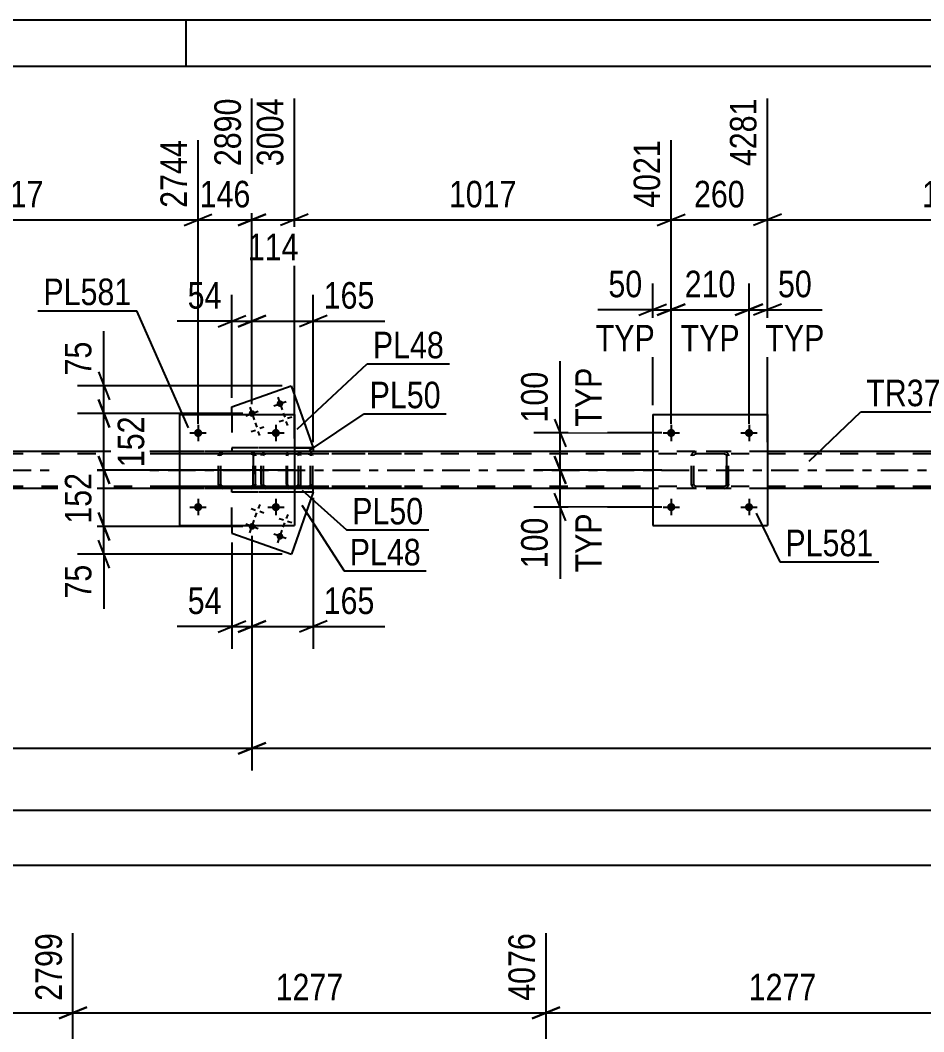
# Model space of a CAD drawing. Header units: millimetres. Extents: x 0 to 841, y 0 to 594.
# Drawn here: x 193.1 to 290.6, y 484.8 to 594 of the extents above; entities that cross this region are included whole.
import ezdxf

# ---------------------------------------------------------------- set-up
doc = ezdxf.new("R2010")
doc.units = ezdxf.units.MM
doc.linetypes.add('DXK_LINE_DOT2', pattern=[3.9198, 1.9599, -1.9599])
doc.linetypes.add('DXK_LINE_DOT3', pattern=[5.9187, 2.979, -0.9799, 0.9799, -0.9799])
doc.styles.add('Arial Narrow', font='ARIALN.TTF', dxfattribs={"height": 0.2})

# ---------------------------------------------------------------- blocks, each defined once
blk = doc.blocks.new('Unknown-247305070-1135 - 20638')
at = {"color": 5, "linetype": 'Continuous'}
for p, q in [((841, 594), (0, 594)), ((211, 589), (211, 594)), ((836, 589), (5, 589))]:
    blk.add_line(p, q, dxfattribs=at)
blk = doc.blocks.new('Part-247305070-2160 - 2156')
at = {"color": 7, "linetype": 'DXK_LINE_DOT2'}
for p, q in [((222.84, 547.45), (207.85, 547.45)), ((222.84, 547.21), (207.85, 547.21)), ((219.13, 547.16), (219.09, 546.97)), ((219.35, 546.97), (219.37, 547.06)), ((219.37, 547.06), (219.42, 547.14)), ((219.6, 547.45), (219.41, 547.42)), ((219.42, 547.14), (219.51, 547.19)), ((219.51, 547.19), (219.6, 547.21)), ((223.04, 547.42), (222.84, 547.45)), ((222.84, 547.21), (222.94, 547.19)), ((222.94, 547.19), (223.02, 547.14)), ((223.02, 547.14), (223.08, 547.06)), ((223.08, 547.06), (223.1, 546.97)), ((223.31, 547.14), (223.31, 547.16)), ((223.35, 546.97), (223.31, 547.14)), ((219.09, 543.93), (219.09, 546.97)), ((219.35, 543.93), (219.35, 546.97)), ((223.1, 543.93), (223.1, 546.97)), ((223.35, 543.93), (223.35, 546.97)), ((219.09, 543.93), (219.13, 543.75)), ((219.37, 543.84), (219.35, 543.93)), ((219.42, 543.76), (219.37, 543.84)), ((219.51, 543.71), (219.42, 543.76)), ((223.02, 543.76), (222.94, 543.71)), ((223.08, 543.84), (223.02, 543.76)), ((223.1, 543.93), (223.08, 543.84)), ((223.31, 543.75), (223.35, 543.93)), ((222.84, 543.69), (207.85, 543.69)), ((222.84, 543.45), (207.85, 543.45)), ((219.41, 543.49), (219.6, 543.45)), ((219.6, 543.69), (219.51, 543.71)), ((222.94, 543.71), (222.84, 543.69)), ((222.84, 543.45), (223.04, 543.49))]:
    blk.add_line(p, q, dxfattribs=at)
for centre, start, end in [((219.59, 546.95), 110.7583, 155.68), ((222.86, 546.95), 24.32, 69.2417), ((219.59, 543.95), 204.32, 249.2417), ((222.86, 543.95), 290.7583, 335.68)]:
    blk.add_arc(centre, 0.496, start, end, dxfattribs=at)
blk = doc.blocks.new('Bolt-247305070-21274 - 2156')
at = {"linetype": 'Continuous'}
for points in [[(212.71, 541.45, -1), (211.83, 541.45, -1)], [(221.11, 541.45, -1), (220.23, 541.45, -1)]]:
    blk.add_hatch(color=1, dxfattribs=at).paths.add_polyline_path(points)
at = {"color": 1, "linetype": 'Continuous'}
for p, q in [((212.27, 542.33), (212.27, 540.57)), ((220.67, 542.33), (220.67, 540.57)), ((211.39, 541.45), (213.15, 541.45)), ((219.79, 541.45), (221.55, 541.45))]:
    blk.add_line(p, q, dxfattribs=at)
blk = doc.blocks.new('Part-247305070-2168 - 2156')
at = {"color": 7, "linetype": 'DXK_LINE_DOT2'}
for p, q in [((221.82, 547.16), (221.8, 546.97)), ((221.88, 547.31), (221.82, 547.16)), ((221.97, 547.42), (221.88, 547.31)), ((221.94, 546.97), (221.95, 547.06)), ((221.95, 547.06), (221.98, 547.14)), ((222.07, 547.45), (221.97, 547.42)), ((221.98, 547.14), (222.02, 547.19)), ((222.02, 547.19), (222.07, 547.21)), ((234.23, 547.45), (222.07, 547.45)), ((234.23, 547.21), (222.07, 547.21)), ((223.35, 547.21), (223.35, 547.45)), ((224.36, 547.42), (224.17, 547.45)), ((224.17, 547.21), (224.26, 547.19)), ((224.26, 547.19), (224.34, 547.14)), ((224.34, 547.14), (224.4, 547.06)), ((224.4, 547.06), (224.42, 546.97)), ((224.63, 547.14), (224.63, 547.16)), ((224.67, 546.97), (224.63, 547.14)), ((221.8, 543.93), (221.8, 546.97)), ((221.94, 543.93), (221.94, 546.97)), ((224.42, 543.93), (224.42, 546.97)), ((224.67, 543.93), (224.67, 546.97)), ((221.8, 543.93), (221.82, 543.75)), ((221.82, 543.75), (221.88, 543.59)), ((221.95, 543.84), (221.94, 543.93)), ((221.98, 543.76), (221.95, 543.84)), ((222.02, 543.71), (221.98, 543.76)), ((224.34, 543.76), (224.26, 543.71)), ((224.4, 543.84), (224.34, 543.76)), ((224.42, 543.93), (224.4, 543.84)), ((224.63, 543.75), (224.67, 543.93)), ((221.88, 543.59), (221.97, 543.49)), ((221.97, 543.49), (222.07, 543.45)), ((222.07, 543.69), (222.02, 543.71)), ((234.23, 543.69), (222.07, 543.69)), ((234.23, 543.45), (222.07, 543.45)), ((223.35, 543.45), (223.35, 543.69)), ((224.26, 543.71), (224.17, 543.69)), ((224.17, 543.45), (224.36, 543.49))]:
    blk.add_line(p, q, dxfattribs=at)
for centre, start, end in [((224.18, 546.96), 23.8494, 68.8059), ((224.18, 543.95), 291.1941, 336.1506)]:
    blk.add_arc(centre, 0.492, start, end, dxfattribs=at)
blk = doc.blocks.new('Part-247305070-2299 - 2156')
at = {"color": 7, "linetype": 'DXK_LINE_DOT2'}
for p, q in [((742.16, 547.21), (102.49, 547.21)), ((224.71, 547.45), (210.27, 547.45)), ((273.75, 547.45), (261.35, 547.45)), ((742.16, 543.69), (102.49, 543.69)), ((224.71, 543.45), (210.27, 543.45)), ((273.75, 543.45), (261.35, 543.45))]:
    blk.add_line(p, q, dxfattribs=at)
at = {"color": 2, "linetype": 'Continuous'}
for p, q in [((210.27, 547.45), (171.59, 547.45)), ((261.35, 547.45), (224.71, 547.45)), ((312.43, 547.45), (273.75, 547.45)), ((210.27, 543.45), (171.59, 543.45)), ((261.35, 543.45), (224.71, 543.45)), ((312.43, 543.45), (273.75, 543.45))]:
    blk.add_line(p, q, dxfattribs=at)
at = {"color": 7, "linetype": 'DXK_LINE_DOT3'}
blk.add_line((102.49, 545.45), (742.16, 545.45), dxfattribs=at)
blk = doc.blocks.new('Part-247305070-2204 - 2156')
at = {"color": 7, "linetype": 'DXK_LINE_DOT2'}
for p, q in [((215.93, 543.05), (215.93, 543.45)), ((222.67, 543.45), (215.93, 543.45)), ((222.67, 543.05), (215.93, 543.05))]:
    blk.add_line(p, q, dxfattribs=at)
at = {"color": 2, "linetype": 'Continuous'}
for p, q in [((224.71, 543.45), (222.67, 543.45)), ((224.71, 543.05), (222.67, 543.05)), ((224.71, 543.05), (224.71, 543.45))]:
    blk.add_line(p, q, dxfattribs=at)
blk = doc.blocks.new('Part-247305070-2209 - 2156')
at = {"color": 7, "linetype": 'DXK_LINE_DOT2'}
for p, q in [((215.93, 547.85), (215.93, 547.45)), ((222.67, 547.85), (215.93, 547.85)), ((222.67, 547.45), (215.93, 547.45))]:
    blk.add_line(p, q, dxfattribs=at)
at = {"color": 2, "linetype": 'Continuous'}
for p, q in [((222.67, 547.85), (224.71, 547.85)), ((224.71, 547.45), (222.67, 547.45)), ((224.71, 547.85), (224.71, 547.45))]:
    blk.add_line(p, q, dxfattribs=at)
blk = doc.blocks.new('Part-247305070-2324 - 2156')
at = {"color": 7, "linetype": 'DXK_LINE_DOT2'}
for p in [(224.71, 543.05), (215.93, 539.45)]:
    blk.add_line(p, (215.93, 543.05), dxfattribs=at)
at = {"color": 2, "linetype": 'Continuous'}
for p, q in [((224.71, 543.05), (222.34, 536.37)), ((215.93, 539.45), (215.93, 538.64)), ((215.93, 538.64), (222.34, 536.37))]:
    blk.add_line(p, q, dxfattribs=at)
blk = doc.blocks.new('Part-247305070-2329 - 2156')
at = {"color": 2, "linetype": 'Continuous'}
for p, q in [((215.93, 552.26), (222.33, 554.54)), ((222.33, 554.54), (224.71, 547.85)), ((215.93, 551.45), (215.93, 552.26))]:
    blk.add_line(p, q, dxfattribs=at)
at = {"color": 7, "linetype": 'DXK_LINE_DOT2'}
for p in [(215.93, 551.45), (224.71, 547.85)]:
    blk.add_line(p, (215.93, 547.85), dxfattribs=at)
blk = doc.blocks.new('Part-247305070-21248 - 2156')
at = {"color": 2, "linetype": 'Continuous'}
for p, q in [((210.27, 551.45), (210.27, 539.45)), ((210.27, 551.45), (222.67, 551.45)), ((222.67, 551.45), (222.67, 539.45)), ((210.27, 539.45), (222.67, 539.45))]:
    blk.add_line(p, q, dxfattribs=at)
blk = doc.blocks.new('Bolt-247305070-2381 - 2156')
at = {"linetype": 'Continuous'}
for points in [[(217.75, 539.48, -1), (218.43, 539.24, -1)], [(220.77, 538.41, -1), (221.45, 538.17, -1)]]:
    blk.add_hatch(color=1, dxfattribs=at).paths.add_polyline_path(points)
at = {"color": 1, "linetype": 'Continuous'}
for p, q in [((218.93, 541.73), (218.77, 541.28)), ((218.01, 541.29), (218.47, 541.13)), ((218.45, 540.37), (218.61, 540.83)), ((219.37, 540.81), (218.92, 540.97)), ((221.95, 540.66), (221.79, 540.21)), ((218.77, 539.12), (217.41, 539.6)), ((217.85, 538.68), (218.33, 540.03)), ((221.03, 540.22), (221.48, 540.06)), ((221.47, 539.3), (221.63, 539.76)), ((222.39, 539.74), (221.94, 539.9)), ((221.79, 538.05), (220.43, 538.53)), ((220.87, 537.61), (221.35, 538.97))]:
    blk.add_line(p, q, dxfattribs=at)
blk = doc.blocks.new('Part-247305070-21247 - 2156')
at = {"color": 7, "linetype": 'DXK_LINE_DOT2'}
for p, q in [((214.47, 546.97), (214.51, 547.16)), ((214.51, 547.16), (214.47, 546.97)), ((214.71, 546.97), (214.73, 547.06)), ((214.73, 547.06), (214.78, 547.14)), ((214.77, 547.42), (214.95, 547.45)), ((214.95, 547.45), (214.77, 547.42)), ((214.78, 547.14), (214.86, 547.19)), ((214.86, 547.19), (214.95, 547.21)), ((217.99, 547.45), (214.95, 547.45)), ((217.99, 547.21), (214.95, 547.21)), ((217.99, 547.45), (218.17, 547.42)), ((218.17, 547.42), (217.99, 547.45)), ((217.99, 547.21), (218.08, 547.19)), ((218.08, 547.19), (218.16, 547.14)), ((218.16, 547.14), (218.21, 547.06)), ((218.21, 547.06), (218.23, 546.97)), ((218.43, 547.16), (218.47, 546.97)), ((218.47, 546.97), (218.43, 547.16)), ((214.47, 543.93), (214.47, 546.97)), ((214.47, 543.93), (214.47, 546.97)), ((214.71, 543.93), (214.71, 546.97)), ((214.71, 543.93), (214.71, 546.97)), ((218.23, 543.93), (218.23, 546.97)), ((218.23, 546.97), (218.23, 543.93)), ((218.47, 543.93), (218.47, 546.97)), ((218.47, 543.93), (218.47, 546.97)), ((214.51, 543.75), (214.47, 543.93)), ((214.47, 543.93), (214.51, 543.75)), ((214.73, 543.84), (214.71, 543.93)), ((214.78, 543.76), (214.73, 543.84)), ((214.86, 543.71), (214.78, 543.76)), ((218.16, 543.76), (218.08, 543.71)), ((218.21, 543.84), (218.16, 543.76)), ((218.23, 543.93), (218.21, 543.84)), ((218.47, 543.93), (218.43, 543.75)), ((218.43, 543.75), (218.47, 543.93)), ((214.95, 543.45), (214.77, 543.49)), ((214.77, 543.49), (214.95, 543.45)), ((214.95, 543.69), (214.86, 543.71)), ((217.99, 543.69), (214.95, 543.69)), ((217.99, 543.45), (214.95, 543.45)), ((218.08, 543.71), (217.99, 543.69)), ((218.17, 543.49), (217.99, 543.45)), ((217.99, 543.45), (218.17, 543.49))]:
    blk.add_line(p, q, dxfattribs=at)
at = {"color": 7, "linetype": 'DXK_LINE_DOT3'}
blk.add_line((216.47, 545.45), (216.47, 545.45), dxfattribs=at)
at = {"color": 7, "linetype": 'DXK_LINE_DOT2'}
for centre, start, end in [((214.95, 546.97), 112.5, 157.5), ((214.95, 546.97), 112.5, 157.5), ((217.99, 546.97), 22.5, 67.5), ((217.99, 546.97), 22.5, 67.5), ((214.95, 543.93), 202.5, 247.5), ((214.95, 543.93), 202.5, 247.5), ((217.99, 543.93), 292.5, 337.5), ((217.99, 543.93), 292.5, 337.5)]:
    blk.add_arc(centre, 0.48, start, end, dxfattribs=at)
blk = doc.blocks.new('Bolt-247305070-2387 - 2156')
at = {"linetype": 'Continuous'}
for points in [[(221.45, 552.74, -1), (220.77, 552.5, -1)], [(218.43, 551.67, -1), (217.75, 551.43, -1)]]:
    blk.add_hatch(color=1, dxfattribs=at).paths.add_polyline_path(points)
at = {"color": 1, "linetype": 'Continuous'}
for p, q in [((220.43, 552.38), (221.78, 552.86)), ((220.87, 553.3), (221.35, 551.94)), ((217.41, 551.31), (218.77, 551.79)), ((217.85, 552.23), (218.33, 550.87)), ((221.47, 551.6), (221.63, 551.15)), ((218.45, 550.53), (218.61, 550.08)), ((221.03, 550.68), (221.48, 550.84)), ((221.95, 550.24), (221.79, 550.69)), ((222.39, 551.16), (221.93, 551)), ((218.01, 549.61), (218.47, 549.77)), ((218.93, 549.17), (218.77, 549.62)), ((219.37, 550.09), (218.92, 549.93))]:
    blk.add_line(p, q, dxfattribs=at)
blk = doc.blocks.new('Part-247305070-21249 - 2156')
at = {"color": 7, "linetype": 'DXK_LINE_DOT2'}
for p, q in [((265.55, 546.97), (265.59, 547.16)), ((265.59, 547.16), (265.55, 546.97)), ((265.79, 546.97), (265.81, 547.06)), ((265.81, 547.06), (265.86, 547.14)), ((265.85, 547.42), (266.03, 547.45)), ((266.03, 547.45), (265.85, 547.42)), ((265.86, 547.14), (265.94, 547.19)), ((265.94, 547.19), (266.03, 547.21)), ((269.07, 547.45), (266.03, 547.45)), ((269.07, 547.21), (266.03, 547.21)), ((269.07, 547.45), (269.25, 547.42)), ((269.25, 547.42), (269.07, 547.45)), ((269.07, 547.21), (269.16, 547.19)), ((269.16, 547.19), (269.24, 547.14)), ((269.24, 547.14), (269.29, 547.06)), ((269.29, 547.06), (269.31, 546.97)), ((269.51, 547.16), (269.55, 546.97)), ((269.55, 546.97), (269.51, 547.16)), ((265.55, 543.93), (265.55, 546.97)), ((265.55, 543.93), (265.55, 546.97)), ((265.79, 543.93), (265.79, 546.97)), ((265.79, 543.93), (265.79, 546.97)), ((269.31, 543.93), (269.31, 546.97)), ((269.31, 546.97), (269.31, 543.93)), ((269.55, 543.93), (269.55, 546.97)), ((269.55, 543.93), (269.55, 546.97)), ((265.59, 543.75), (265.55, 543.93)), ((265.55, 543.93), (265.59, 543.75)), ((265.81, 543.84), (265.79, 543.93)), ((265.86, 543.76), (265.81, 543.84)), ((265.94, 543.71), (265.86, 543.76)), ((269.24, 543.76), (269.16, 543.71)), ((269.29, 543.84), (269.24, 543.76)), ((269.31, 543.93), (269.29, 543.84)), ((269.55, 543.93), (269.51, 543.75)), ((269.51, 543.75), (269.55, 543.93)), ((266.03, 543.45), (265.85, 543.49)), ((265.85, 543.49), (266.03, 543.45)), ((266.03, 543.69), (265.94, 543.71)), ((269.07, 543.69), (266.03, 543.69)), ((269.07, 543.45), (266.03, 543.45)), ((269.16, 543.71), (269.07, 543.69)), ((269.25, 543.49), (269.07, 543.45)), ((269.07, 543.45), (269.25, 543.49))]:
    blk.add_line(p, q, dxfattribs=at)
at = {"color": 7, "linetype": 'DXK_LINE_DOT3'}
blk.add_line((267.55, 545.45), (267.55, 545.45), dxfattribs=at)
at = {"color": 7, "linetype": 'DXK_LINE_DOT2'}
for centre, start, end in [((266.03, 546.97), 112.5, 157.5), ((266.03, 546.97), 112.5, 157.5), ((269.07, 546.97), 22.5, 67.5), ((269.07, 546.97), 22.5, 67.5), ((266.03, 543.93), 202.5, 247.5), ((266.03, 543.93), 202.5, 247.5), ((269.07, 543.93), 292.5, 337.5), ((269.07, 543.93), 292.5, 337.5)]:
    blk.add_arc(centre, 0.48, start, end, dxfattribs=at)
blk = doc.blocks.new('Part-247305070-21250 - 2156')
at = {"color": 2, "linetype": 'Continuous'}
for p, q in [((261.35, 551.45), (261.35, 539.45)), ((261.35, 551.45), (273.75, 551.45)), ((273.75, 551.45), (273.75, 539.45)), ((261.35, 539.45), (273.75, 539.45))]:
    blk.add_line(p, q, dxfattribs=at)
blk = doc.blocks.new('Bolt-247305070-21275 - 2156')
at = {"linetype": 'Continuous'}
for points in [[(212.71, 549.45, -1), (211.83, 549.45, -1)], [(221.11, 549.45, -1), (220.23, 549.45, -1)]]:
    blk.add_hatch(color=1, dxfattribs=at).paths.add_polyline_path(points)
at = {"color": 1, "linetype": 'Continuous'}
for p, q in [((212.27, 550.33), (212.27, 548.57)), ((220.67, 550.33), (220.67, 548.57)), ((211.39, 549.45), (213.15, 549.45)), ((219.79, 549.45), (221.55, 549.45))]:
    blk.add_line(p, q, dxfattribs=at)
blk = doc.blocks.new('Bolt-247305070-21276 - 2156')
at = {"linetype": 'Continuous'}
for points in [[(263.79, 541.45, -1), (262.91, 541.45, -1)], [(272.19, 541.45, -1), (271.31, 541.45, -1)]]:
    blk.add_hatch(color=1, dxfattribs=at).paths.add_polyline_path(points)
at = {"color": 1, "linetype": 'Continuous'}
for p, q in [((263.35, 542.33), (263.35, 540.57)), ((271.75, 542.33), (271.75, 540.57)), ((262.47, 541.45), (264.23, 541.45)), ((270.87, 541.45), (272.63, 541.45))]:
    blk.add_line(p, q, dxfattribs=at)
blk = doc.blocks.new('Bolt-247305070-21277 - 2156')
at = {"linetype": 'Continuous'}
for points in [[(263.79, 549.45, -1), (262.91, 549.45, -1)], [(272.19, 549.45, -1), (271.31, 549.45, -1)]]:
    blk.add_hatch(color=1, dxfattribs=at).paths.add_polyline_path(points)
at = {"color": 1, "linetype": 'Continuous'}
for p, q in [((263.35, 550.33), (263.35, 548.57)), ((271.75, 550.33), (271.75, 548.57)), ((262.47, 549.45), (264.23, 549.45)), ((270.87, 549.45), (272.63, 549.45))]:
    blk.add_line(p, q, dxfattribs=at)
blk = doc.blocks.new('StraightDimension-247305070-35852 - 2156')
at = {"color": 7, "linetype": 'Continuous'}
for p, q in [((222.67, 548.85), (222.67, 585.56)), ((263.35, 550.45), (263.35, 581.06)), ((224.17, 573.05), (221.17, 571.85)), ((222.67, 572.45), (263.35, 572.45)), ((261.85, 571.85), (264.85, 573.05))]:
    blk.add_line(p, q, dxfattribs=at)
at = {"color": 0}
blk.add_wipeout([(247.27, 573.2), (247.27, 577.4), (238.75, 577.4), (238.75, 573.2)], dxfattribs=at)
at = {"color": 3, "style": 'Arial Narrow'}
blk.add_text('1017', height=2.863, dxfattribs=at).set_placement((239.35, 573.8))
at = {"color": 0, "linetype": 'Continuous'}
blk.add_wipeout([(262.75, 581.66), (258.55, 581.66), (258.55, 573.15), (262.75, 573.15)], dxfattribs=at)
at = {"color": 3, "linetype": 'Continuous', "style": 'Arial Narrow'}
blk.add_text('4021', height=2.863, rotation=90.0002, dxfattribs=at).set_placement((262.15, 573.75))
blk = doc.blocks.new('StraightDimension-247305070-2817 - 2156')
at = {"color": 7, "linetype": 'Continuous'}
for p, q in [((201.5, 553.05), (202.7, 550.05)), ((217.09, 551.55), (199.7, 551.55)), ((202.1, 545.45), (202.1, 551.55)), ((202.7, 543.95), (201.5, 546.95)), ((222.72, 545.45), (199.7, 545.45))]:
    blk.add_line(p, q, dxfattribs=at)
at = {"color": 0}
blk.add_wipeout([(207.05, 551.84), (202.85, 551.84), (202.85, 545.16), (207.05, 545.16)], dxfattribs=at)
at = {"color": 3, "style": 'Arial Narrow'}
blk.add_text('152', height=2.863, rotation=90.0002, dxfattribs=at).set_placement((206.45, 545.76))
blk = doc.blocks.new('StraightDimension-247305070-35853 - 2156')
at = {"color": 7, "linetype": 'Continuous'}
for p, q in [((218.09, 552.55), (218.09, 585.56)), ((222.67, 548.85), (222.67, 585.56)), ((216.59, 571.85), (219.59, 573.05)), ((218.09, 572.45), (222.67, 572.45)), ((224.17, 573.05), (221.17, 571.85))]:
    blk.add_line(p, q, dxfattribs=at)
at = {"color": 0, "linetype": 'Continuous'}
blk.add_wipeout([(222.07, 586.16), (217.87, 586.16), (217.87, 577.65), (222.07, 577.65)], dxfattribs=at)
at = {"color": 0}
blk.add_wipeout([(223.72, 567.5), (223.72, 571.7), (217.04, 571.7), (217.04, 567.5)], dxfattribs=at)
at = {"color": 3, "linetype": 'Continuous', "style": 'Arial Narrow'}
blk.add_text('3004', height=2.863, rotation=90.0002, dxfattribs=at).set_placement((221.47, 578.25))
at = {"color": 3, "style": 'Arial Narrow'}
blk.add_text('114', height=2.863, dxfattribs=at).set_placement((217.64, 568.1))
blk = doc.blocks.new('StraightDimension-247305070-36556 - 2156')
at = {"color": 7, "linetype": 'Continuous'}
for p, q in [((263.35, 550.45), (263.35, 565.6)), ((271.75, 550.45), (271.75, 565.6)), ((261.85, 562.15), (264.85, 563.35)), ((263.35, 562.75), (271.75, 562.75)), ((273.25, 563.35), (270.25, 562.15))]:
    blk.add_line(p, q, dxfattribs=at)
at = {"color": 0}
blk.add_wipeout([(270.89, 563.5), (270.89, 567.7), (264.21, 567.7), (264.21, 563.5)], dxfattribs=at)
at = {"color": 0, "linetype": 'Continuous'}
blk.add_wipeout([(271.35, 557.65), (271.35, 561.85), (263.76, 561.85), (263.76, 557.65)], dxfattribs=at)
at = {"color": 3, "style": 'Arial Narrow'}
blk.add_text('210', height=2.863, dxfattribs=at).set_placement((264.81, 564.1))
at = {"color": 3, "linetype": 'Continuous', "style": 'Arial Narrow'}
blk.add_text('TYP', height=2.863, dxfattribs=at).set_placement((264.36, 558.25))
blk = doc.blocks.new('StraightDimension-247305070-2500 - 2156')
at = {"color": 7, "linetype": 'Continuous'}
for p, q in [((218.09, 552.55), (218.09, 564.37)), ((224.71, 548.45), (224.71, 564.37)), ((216.59, 560.92), (219.59, 562.12)), ((218.09, 561.52), (224.71, 561.52)), ((226.21, 562.12), (223.21, 560.92)), ((224.71, 561.52), (232.44, 561.52)), ((224.71, 561.52), (232.44, 561.52))]:
    blk.add_line(p, q, dxfattribs=at)
at = {"color": 0}
blk.add_wipeout([(231.92, 562.27), (231.92, 566.47), (225.23, 566.47), (225.23, 562.27)], dxfattribs=at)
at = {"color": 3, "style": 'Arial Narrow'}
blk.add_text('165', height=2.863, dxfattribs=at).set_placement((225.83, 562.87))
blk = doc.blocks.new('StraightDimension-247305070-2511 - 2156')
at = {"color": 7, "linetype": 'Continuous'}
for p, q in [((215.93, 553.26), (215.93, 564.37)), ((218.09, 552.55), (218.09, 564.37)), ((215.93, 561.52), (210.02, 561.52)), ((215.93, 561.52), (210.02, 561.52)), ((214.43, 560.92), (217.43, 562.12)), ((215.93, 561.52), (218.09, 561.52)), ((219.59, 562.12), (216.59, 560.92))]:
    blk.add_line(p, q, dxfattribs=at)
at = {"color": 0}
blk.add_wipeout([(215.4, 562.27), (215.4, 566.47), (210.54, 566.47), (210.54, 562.27)], dxfattribs=at)
at = {"color": 3, "style": 'Arial Narrow'}
blk.add_text('54', height=2.863, dxfattribs=at).set_placement((211.14, 562.87))
blk = doc.blocks.new('StraightDimension-247305070-2522 - 2156')
at = {"color": 7, "linetype": 'Continuous'}
for p, q in [((218.09, 538.36), (218.09, 526.16)), ((215.93, 537.64), (215.93, 526.16)), ((215.93, 528.56), (210.02, 528.56)), ((215.93, 528.56), (210.02, 528.56)), ((214.43, 527.96), (217.43, 529.16)), ((215.93, 528.56), (218.09, 528.56)), ((219.59, 529.16), (216.59, 527.96))]:
    blk.add_line(p, q, dxfattribs=at)
at = {"color": 0}
blk.add_wipeout([(215.4, 529.31), (215.4, 533.51), (210.55, 533.51), (210.55, 529.31)], dxfattribs=at)
at = {"color": 3, "style": 'Arial Narrow'}
blk.add_text('54', height=2.863, dxfattribs=at).set_placement((211.15, 529.91))
blk = doc.blocks.new('StraightDimension-247305070-2532 - 2156')
at = {"color": 7, "linetype": 'Continuous'}
for p, q in [((224.71, 542.45), (224.71, 526.16)), ((218.09, 538.36), (218.09, 526.16)), ((216.59, 527.96), (219.59, 529.16)), ((218.09, 528.56), (224.71, 528.56)), ((226.21, 529.16), (223.21, 527.96)), ((224.71, 528.56), (232.44, 528.56)), ((224.71, 528.56), (232.44, 528.56))]:
    blk.add_line(p, q, dxfattribs=at)
at = {"color": 0}
blk.add_wipeout([(231.92, 529.31), (231.92, 533.51), (225.23, 533.51), (225.23, 529.31)], dxfattribs=at)
at = {"color": 3, "style": 'Arial Narrow'}
blk.add_text('165', height=2.863, dxfattribs=at).set_placement((225.83, 529.91))
blk = doc.blocks.new('StraightDimension-247305070-2668 - 2156')
at = {"color": 7, "linetype": 'Continuous'}
blk.add_line((101.85, 502.81), (779.92, 502.81), dxfattribs=at)
blk = doc.blocks.new('StraightDimension-247305070-35851 - 2156')
at = {"color": 7, "linetype": 'Continuous'}
for p, q in [((273.75, 548.45), (273.75, 585.56)), ((263.35, 550.45), (263.35, 581.06)), ((261.85, 571.85), (264.85, 573.05)), ((263.35, 572.45), (273.75, 572.45)), ((275.25, 573.05), (272.25, 571.85))]:
    blk.add_line(p, q, dxfattribs=at)
at = {"color": 0}
blk.add_wipeout([(271.89, 573.2), (271.89, 577.4), (265.21, 577.4), (265.21, 573.2)], dxfattribs=at)
at = {"color": 3, "style": 'Arial Narrow'}
blk.add_text('260', height=2.863, dxfattribs=at).set_placement((265.81, 573.8))
at = {"color": 0, "linetype": 'Continuous'}
blk.add_wipeout([(273.15, 586.16), (268.95, 586.16), (268.95, 577.65), (273.15, 577.65)], dxfattribs=at)
at = {"color": 3, "linetype": 'Continuous', "style": 'Arial Narrow'}
blk.add_text('4281', height=2.863, rotation=90.0002, dxfattribs=at).set_placement((272.55, 578.25))
blk = doc.blocks.new('StraightDimension-247305070-2791 - 2156')
at = {"color": 7, "linetype": 'Continuous'}
for p, q in [((201.5, 540.86), (202.7, 537.86)), ((217.09, 539.36), (199.25, 539.36)), ((202.1, 536.37), (202.1, 539.36)), ((202.7, 534.87), (201.5, 537.87)), ((221.34, 536.37), (199.25, 536.37)), ((202.1, 536.37), (202.1, 530.46)), ((202.1, 536.37), (202.1, 530.46))]:
    blk.add_line(p, q, dxfattribs=at)
at = {"color": 0}
blk.add_wipeout([(201.35, 535.84), (197.15, 535.84), (197.15, 530.98), (201.35, 530.98)], dxfattribs=at)
at = {"color": 3, "style": 'Arial Narrow'}
blk.add_text('75', height=2.863, rotation=90.0002, dxfattribs=at).set_placement((200.75, 531.58))
blk = doc.blocks.new('StraightDimension-247305070-2801 - 2156')
at = {"color": 7, "linetype": 'Continuous'}
for p, q in [((201.5, 546.95), (202.7, 543.95)), ((222.72, 545.45), (199.25, 545.45)), ((202.1, 539.36), (202.1, 545.45)), ((202.7, 537.86), (201.5, 540.86)), ((217.09, 539.36), (199.25, 539.36))]:
    blk.add_line(p, q, dxfattribs=at)
at = {"color": 0}
blk.add_wipeout([(201.35, 545.75), (197.15, 545.75), (197.15, 539.06), (201.35, 539.06)], dxfattribs=at)
at = {"color": 3, "style": 'Arial Narrow'}
blk.add_text('152', height=2.863, rotation=90.0002, dxfattribs=at).set_placement((200.75, 539.66))
blk = doc.blocks.new('StraightDimension-247305070-2833 - 2156')
at = {"color": 7, "linetype": 'Continuous'}
for p, q in [((202.1, 554.54), (202.1, 560.44)), ((202.1, 554.54), (202.1, 560.44)), ((201.5, 556.04), (202.7, 553.04)), ((221.33, 554.54), (199.25, 554.54)), ((202.1, 551.55), (202.1, 554.54)), ((202.7, 550.05), (201.5, 553.05)), ((217.09, 551.55), (199.25, 551.55))]:
    blk.add_line(p, q, dxfattribs=at)
at = {"color": 0}
blk.add_wipeout([(201.35, 559.92), (197.15, 559.92), (197.15, 555.06), (201.35, 555.06)], dxfattribs=at)
at = {"color": 3, "style": 'Arial Narrow'}
blk.add_text('75', height=2.863, rotation=90.0002, dxfattribs=at).set_placement((200.75, 555.66))
blk = doc.blocks.new('StraightDimension-247305070-14764 - 2156')
at = {"color": 7, "linetype": 'Continuous'}
for p, q in [((218.09, 538.36), (218.09, 513.02)), ((219.59, 516.02), (216.59, 514.82)), ((218.09, 515.42), (779.28, 515.42))]:
    blk.add_line(p, q, dxfattribs=at)
blk = doc.blocks.new('StraightDimension-247305070-14765 - 2156')
at = {"color": 7, "linetype": 'Continuous'}
for p, q in [((218.09, 538.36), (218.09, 513.02)), ((131.65, 531.24), (131.65, 513.02)), ((133.15, 516.02), (130.15, 514.82)), ((131.65, 515.42), (218.09, 515.42)), ((216.59, 514.82), (219.59, 516.02))]:
    blk.add_line(p, q, dxfattribs=at)
at = {"color": 0}
blk.add_wipeout([(179.12, 516.17), (179.12, 520.37), (170.61, 520.37), (170.61, 516.17)], dxfattribs=at)
at = {"color": 3, "style": 'Arial Narrow'}
blk.add_text('2161', height=2.863, dxfattribs=at).set_placement((171.21, 516.77))
blk = doc.blocks.new('StraightDimension-247305070-19909 - 2156')
at = {"color": 7, "linetype": 'Continuous'}
blk.add_line((102.49, 508.75), (779.28, 508.75), dxfattribs=at)
blk = doc.blocks.new('StraightDimension-247305070-35850 - 2156')
at = {"color": 7, "linetype": 'Continuous'}
for p, q in [((273.75, 548.45), (273.75, 585.56)), ((314.43, 550.45), (314.43, 581.06)), ((275.25, 573.05), (272.25, 571.85)), ((273.75, 572.45), (314.43, 572.45)), ((312.93, 571.85), (315.93, 573.05))]:
    blk.add_line(p, q, dxfattribs=at)
at = {"color": 0}
blk.add_wipeout([(298.35, 573.2), (298.35, 577.4), (289.83, 577.4), (289.83, 573.2)], dxfattribs=at)
at = {"color": 3, "style": 'Arial Narrow'}
blk.add_text('1017', height=2.863, dxfattribs=at).set_placement((290.43, 573.8))
at = {"color": 0, "linetype": 'Continuous'}
blk.add_wipeout([(313.83, 581.66), (309.63, 581.66), (309.63, 573.15), (313.83, 573.15)], dxfattribs=at)
at = {"color": 3, "linetype": 'Continuous', "style": 'Arial Narrow'}
blk.add_text('5298', height=2.863, rotation=90.0002, dxfattribs=at).set_placement((313.23, 573.75))
blk = doc.blocks.new('StraightDimension-247305070-35854 - 2156')
at = {"color": 7, "linetype": 'Continuous'}
for p, q in [((218.09, 552.55), (218.09, 585.56)), ((212.27, 550.45), (212.27, 581.06)), ((210.77, 571.85), (213.77, 573.05)), ((212.27, 572.45), (218.09, 572.45)), ((219.59, 573.05), (216.59, 571.85))]:
    blk.add_line(p, q, dxfattribs=at)
at = {"color": 0}
blk.add_wipeout([(218.52, 573.2), (218.52, 577.4), (211.84, 577.4), (211.84, 573.2)], dxfattribs=at)
at = {"color": 3, "style": 'Arial Narrow'}
blk.add_text('146', height=2.863, dxfattribs=at).set_placement((212.44, 573.8))
at = {"color": 0, "linetype": 'Continuous'}
blk.add_wipeout([(217.49, 586.16), (213.29, 586.16), (213.29, 577.65), (217.49, 577.65)], dxfattribs=at)
at = {"color": 3, "linetype": 'Continuous', "style": 'Arial Narrow'}
blk.add_text('2890', height=2.863, rotation=90.0002, dxfattribs=at).set_placement((216.89, 578.25))
blk = doc.blocks.new('StraightDimension-247305070-35855 - 2156')
at = {"color": 7, "linetype": 'Continuous'}
for p, q in [((171.59, 548.45), (171.59, 585.56)), ((212.27, 550.45), (212.27, 581.06)), ((173.09, 573.05), (170.09, 571.85)), ((171.59, 572.45), (212.27, 572.45)), ((210.77, 571.85), (213.77, 573.05))]:
    blk.add_line(p, q, dxfattribs=at)
at = {"color": 0}
blk.add_wipeout([(196.19, 573.2), (196.19, 577.4), (187.67, 577.4), (187.67, 573.2)], dxfattribs=at)
at = {"color": 3, "style": 'Arial Narrow'}
blk.add_text('1017', height=2.863, dxfattribs=at).set_placement((188.27, 573.8))
at = {"color": 0, "linetype": 'Continuous'}
blk.add_wipeout([(211.67, 581.66), (207.47, 581.66), (207.47, 573.15), (211.67, 573.15)], dxfattribs=at)
at = {"color": 3, "linetype": 'Continuous', "style": 'Arial Narrow'}
blk.add_text('2744', height=2.863, rotation=90.0002, dxfattribs=at).set_placement((211.07, 573.75))
blk = doc.blocks.new('StraightDimension-247305070-36555 - 2156')
at = {"color": 7, "linetype": 'Continuous'}
for p, q in [((271.75, 550.45), (271.75, 565.6)), ((273.75, 552.45), (273.75, 565.6)), ((270.25, 562.15), (273.25, 563.35)), ((271.75, 562.75), (273.75, 562.75)), ((275.25, 563.35), (272.25, 562.15)), ((273.75, 562.75), (279.66, 562.75)), ((273.75, 562.75), (279.66, 562.75))]:
    blk.add_line(p, q, dxfattribs=at)
at = {"color": 0}
blk.add_wipeout([(279.13, 563.5), (279.13, 567.7), (274.28, 567.7), (274.28, 563.5)], dxfattribs=at)
at = {"color": 0, "linetype": 'Continuous'}
blk.add_wipeout([(280.5, 557.65), (280.5, 561.85), (272.91, 561.85), (272.91, 557.65)], dxfattribs=at)
at = {"color": 3, "style": 'Arial Narrow'}
blk.add_text('50', height=2.863, dxfattribs=at).set_placement((274.88, 564.1))
at = {"color": 3, "linetype": 'Continuous', "style": 'Arial Narrow'}
blk.add_text('TYP', height=2.863, dxfattribs=at).set_placement((273.51, 558.25))
blk = doc.blocks.new('StraightDimension-247305070-36557 - 2156')
at = {"color": 7, "linetype": 'Continuous'}
for p, q in [((261.35, 552.45), (261.35, 565.6)), ((263.35, 550.45), (263.35, 565.6)), ((261.35, 562.75), (255.44, 562.75)), ((261.35, 562.75), (255.44, 562.75)), ((259.85, 562.15), (262.85, 563.35)), ((261.35, 562.75), (263.35, 562.75)), ((264.85, 563.35), (261.85, 562.15))]:
    blk.add_line(p, q, dxfattribs=at)
at = {"color": 0}
blk.add_wipeout([(260.83, 563.5), (260.83, 567.7), (255.97, 567.7), (255.97, 563.5)], dxfattribs=at)
at = {"color": 0, "linetype": 'Continuous'}
blk.add_wipeout([(262.19, 557.65), (262.19, 561.85), (254.6, 561.85), (254.6, 557.65)], dxfattribs=at)
at = {"color": 3, "style": 'Arial Narrow'}
blk.add_text('50', height=2.863, dxfattribs=at).set_placement((256.57, 564.1))
at = {"color": 3, "linetype": 'Continuous', "style": 'Arial Narrow'}
blk.add_text('TYP', height=2.863, dxfattribs=at).set_placement((255.2, 558.25))
blk = doc.blocks.new('StraightDimension-247305070-36607 - 2156')
at = {"color": 7, "linetype": 'Continuous'}
for p, q in [((251.36, 549.45), (251.36, 557.19)), ((251.36, 549.45), (251.36, 557.19)), ((250.76, 550.95), (251.96, 547.95)), ((262.35, 549.45), (248.51, 549.45)), ((251.36, 545.45), (251.36, 549.45)), ((251.96, 543.95), (250.76, 546.95)), ((262.35, 545.45), (248.51, 545.45))]:
    blk.add_line(p, q, dxfattribs=at)
at = {"color": 0, "linetype": 'Continuous'}
blk.add_wipeout([(256.46, 557.11), (252.26, 557.11), (252.26, 549.52), (256.46, 549.52)], dxfattribs=at)
at = {"color": 0}
blk.add_wipeout([(250.61, 556.66), (246.41, 556.66), (246.41, 549.98), (250.61, 549.98)], dxfattribs=at)
at = {"color": 3, "style": 'Arial Narrow'}
blk.add_text('100', height=2.863, rotation=90.0002, dxfattribs=at).set_placement((250.01, 550.58))
at = {"color": 3, "linetype": 'Continuous', "style": 'Arial Narrow'}
blk.add_text('TYP', height=2.863, rotation=90.0002, dxfattribs=at).set_placement((255.86, 550.12))
blk = doc.blocks.new('StraightDimension-247305070-36608 - 2156')
at = {"color": 7, "linetype": 'Continuous'}
for p, q in [((250.76, 546.95), (251.96, 543.95)), ((262.35, 545.45), (248.51, 545.45)), ((251.36, 541.45), (251.36, 545.45)), ((251.96, 539.95), (250.76, 542.95)), ((262.35, 541.45), (248.51, 541.45)), ((251.36, 541.45), (251.36, 533.72)), ((251.36, 541.45), (251.36, 533.72))]:
    blk.add_line(p, q, dxfattribs=at)
at = {"color": 0}
blk.add_wipeout([(250.61, 540.93), (246.41, 540.93), (246.41, 534.24), (250.61, 534.24)], dxfattribs=at)
at = {"color": 0, "linetype": 'Continuous'}
blk.add_wipeout([(256.46, 541.38), (252.26, 541.38), (252.26, 533.79), (256.46, 533.79)], dxfattribs=at)
at = {"color": 3, "linetype": 'Continuous', "style": 'Arial Narrow'}
blk.add_text('TYP', height=2.863, rotation=90.0002, dxfattribs=at).set_placement((255.86, 534.39))
at = {"color": 3, "style": 'Arial Narrow'}
blk.add_text('100', height=2.863, rotation=90.0002, dxfattribs=at).set_placement((250.01, 534.84))
blk = doc.blocks.new('StraightDimension-247305070-39377 - 2862')
at = {"color": 7, "linetype": 'Continuous'}
for p, q in [((249.84, 454.29), (249.84, 495.47)), ((300.92, 454.29), (300.92, 495.47)), ((251.34, 487.46), (248.34, 486.26)), ((299.42, 486.26), (302.42, 487.46)), ((249.84, 486.86), (300.92, 486.86))]:
    blk.add_line(p, q, dxfattribs=at)
at = {"color": 0}
blk.add_wipeout([(279.63, 487.61), (279.63, 491.81), (271.12, 491.81), (271.12, 487.61)], dxfattribs=at)
at = {"color": 3, "style": 'Arial Narrow'}
blk.add_text('1277', height=2.863, dxfattribs=at).set_placement((271.72, 488.21))
at = {"color": 0, "linetype": 'Continuous'}
blk.add_wipeout([(300.32, 496.07), (296.12, 496.07), (296.12, 487.56), (300.32, 487.56)], dxfattribs=at)
at = {"color": 3, "linetype": 'Continuous', "style": 'Arial Narrow'}
blk.add_text('5353', height=2.863, rotation=90.0002, dxfattribs=at).set_placement((299.72, 488.16))
blk = doc.blocks.new('StraightDimension-247305070-39378 - 2862')
at = {"color": 7, "linetype": 'Continuous'}
for p, q in [((198.76, 454.29), (198.76, 495.47)), ((249.84, 454.29), (249.84, 495.47)), ((200.26, 487.46), (197.26, 486.26)), ((248.34, 486.26), (251.34, 487.46)), ((198.76, 486.86), (249.84, 486.86))]:
    blk.add_line(p, q, dxfattribs=at)
at = {"color": 0}
blk.add_wipeout([(228.55, 487.61), (228.55, 491.81), (220.04, 491.81), (220.04, 487.61)], dxfattribs=at)
at = {"color": 3, "style": 'Arial Narrow'}
blk.add_text('1277', height=2.863, dxfattribs=at).set_placement((220.64, 488.21))
at = {"color": 0, "linetype": 'Continuous'}
blk.add_wipeout([(249.24, 496.07), (245.04, 496.07), (245.04, 487.56), (249.24, 487.56)], dxfattribs=at)
at = {"color": 3, "linetype": 'Continuous', "style": 'Arial Narrow'}
blk.add_text('4076', height=2.863, rotation=90.0002, dxfattribs=at).set_placement((248.64, 488.16))
blk = doc.blocks.new('StraightDimension-247305070-39379 - 2862')
at = {"color": 7, "linetype": 'Continuous'}
for p, q in [((147.68, 454.35), (147.68, 495.47)), ((198.76, 454.29), (198.76, 495.47)), ((149.18, 487.46), (146.18, 486.26)), ((197.26, 486.26), (200.26, 487.46)), ((147.68, 486.86), (198.76, 486.86))]:
    blk.add_line(p, q, dxfattribs=at)
at = {"color": 0}
blk.add_wipeout([(177.47, 487.61), (177.47, 491.81), (168.96, 491.81), (168.96, 487.61)], dxfattribs=at)
at = {"color": 3, "style": 'Arial Narrow'}
blk.add_text('1277', height=2.863, dxfattribs=at).set_placement((169.56, 488.21))
at = {"color": 0, "linetype": 'Continuous'}
blk.add_wipeout([(198.16, 496.07), (193.96, 496.07), (193.96, 487.56), (198.16, 487.56)], dxfattribs=at)
at = {"color": 3, "linetype": 'Continuous', "style": 'Arial Narrow'}
blk.add_text('2799', height=2.863, rotation=90.0002, dxfattribs=at).set_placement((197.56, 488.16))
blk = doc.blocks.new('Mark-247305070-2295 - 2156')
at = {"color": 30, "linetype": 'Continuous'}
for p, q in [((278.25, 546.39), (283.81, 551.74)), ((283.81, 551.74), (293.05, 551.74))]:
    blk.add_line(p, q, dxfattribs=at)
at = {"color": 0}
blk.add_wipeout([(292.45, 552.34), (292.45, 555.34), (284.41, 555.34), (284.41, 552.34)], dxfattribs=at)
blk.add_wipeout([(292.45, 552.34), (292.45, 555.34), (284.41, 555.34), (284.41, 552.34)], dxfattribs=at)
at = {"color": 3, "style": 'Arial Narrow'}
blk.add_text('TR37', height=2.863, dxfattribs=at).set_placement((284.41, 552.34))
blk = doc.blocks.new('Mark-247305070-2200 - 2156')
at = {"color": 30, "linetype": 'Continuous'}
for p, q in [((223.51, 543.26), (228.31, 538.98)), ((228.31, 538.98), (237.19, 538.98))]:
    blk.add_line(p, q, dxfattribs=at)
at = {"color": 0}
blk.add_wipeout([(236.59, 539.58), (236.59, 542.58), (228.91, 542.58), (228.91, 539.58)], dxfattribs=at)
blk.add_wipeout([(236.59, 539.58), (236.59, 542.58), (228.91, 542.58), (228.91, 539.58)], dxfattribs=at)
at = {"color": 3, "style": 'Arial Narrow'}
blk.add_text('PL50', height=2.863, dxfattribs=at).set_placement((228.91, 539.58))
blk = doc.blocks.new('Mark-247305070-2205 - 2156')
at = {"color": 30, "linetype": 'Continuous'}
for p, q in [((224.29, 547.55), (230.19, 551.52)), ((230.19, 551.52), (239.06, 551.52))]:
    blk.add_line(p, q, dxfattribs=at)
at = {"color": 0}
blk.add_wipeout([(238.46, 552.12), (238.46, 555.12), (230.79, 555.12), (230.79, 552.12)], dxfattribs=at)
blk.add_wipeout([(238.46, 552.12), (238.46, 555.12), (230.79, 555.12), (230.79, 552.12)], dxfattribs=at)
at = {"color": 3, "style": 'Arial Narrow'}
blk.add_text('PL50', height=2.863, dxfattribs=at).set_placement((230.79, 552.12))
blk = doc.blocks.new('Mark-247305070-2320 - 2156')
at = {"color": 30, "linetype": 'Continuous'}
for p, q in [((223.48, 541.66), (228.04, 534.56)), ((228.04, 534.56), (236.91, 534.56))]:
    blk.add_line(p, q, dxfattribs=at)
at = {"color": 0}
blk.add_wipeout([(236.31, 535.16), (236.31, 538.16), (228.64, 538.16), (228.64, 535.16)], dxfattribs=at)
blk.add_wipeout([(236.31, 535.16), (236.31, 538.16), (228.64, 538.16), (228.64, 535.16)], dxfattribs=at)
at = {"color": 3, "style": 'Arial Narrow'}
blk.add_text('PL48', height=2.863, dxfattribs=at).set_placement((228.64, 535.16))
blk = doc.blocks.new('Mark-247305070-2325 - 2156')
at = {"color": 30, "linetype": 'Continuous'}
for p, q in [((222.95, 549.85), (230.54, 556.91)), ((230.54, 556.91), (239.42, 556.91))]:
    blk.add_line(p, q, dxfattribs=at)
at = {"color": 0}
blk.add_wipeout([(238.82, 557.51), (238.82, 560.51), (231.14, 560.51), (231.14, 557.51)], dxfattribs=at)
blk.add_wipeout([(238.82, 557.51), (238.82, 560.51), (231.14, 560.51), (231.14, 557.51)], dxfattribs=at)
at = {"color": 3, "style": 'Arial Narrow'}
blk.add_text('PL48', height=2.863, dxfattribs=at).set_placement((231.14, 557.51))
blk = doc.blocks.new('Mark-247305070-36662 - 2156')
at = {"color": 30, "linetype": 'Continuous'}
for p in [(194.97, 562.65), (211.25, 550.01)]:
    blk.add_line(p, (205.67, 562.65), dxfattribs=at)
at = {"color": 0}
blk.add_wipeout([(205.07, 563.25), (205.07, 566.25), (195.57, 566.25), (195.57, 563.25)], dxfattribs=at)
blk.add_wipeout([(205.07, 563.25), (205.07, 566.25), (195.57, 566.25), (195.57, 563.25)], dxfattribs=at)
at = {"color": 3, "style": 'Arial Narrow'}
blk.add_text('PL581', height=2.863, dxfattribs=at).set_placement((195.57, 563.25))
blk = doc.blocks.new('Mark-247305070-36665 - 2156')
at = {"color": 30, "linetype": 'Continuous'}
for p, q in [((272.53, 540.78), (275.08, 535.55)), ((275.08, 535.55), (285.78, 535.55))]:
    blk.add_line(p, q, dxfattribs=at)
at = {"color": 0}
blk.add_wipeout([(285.18, 536.15), (285.18, 539.15), (275.68, 539.15), (275.68, 536.15)], dxfattribs=at)
blk.add_wipeout([(285.18, 536.15), (285.18, 539.15), (275.68, 539.15), (275.68, 536.15)], dxfattribs=at)
at = {"color": 3, "style": 'Arial Narrow'}
blk.add_text('PL581', height=2.863, dxfattribs=at).set_placement((275.68, 536.15))

msp = doc.modelspace()

# ---------------------------------------------------------------- block references
for name in ['Unknown-247305070-1135 - 20638', 'Part-247305070-2329 - 2156', 'Bolt-247305070-2387 - 2156', 'Part-247305070-21248 - 2156', 'Part-247305070-21250 - 2156', 'Bolt-247305070-21275 - 2156', 'Bolt-247305070-21277 - 2156', 'Part-247305070-2299 - 2156', 'Part-247305070-2160 - 2156', 'Part-247305070-21247 - 2156', 'Part-247305070-2209 - 2156', 'Part-247305070-2168 - 2156', 'Part-247305070-21249 - 2156', 'Part-247305070-2204 - 2156', 'Part-247305070-2324 - 2156', 'Bolt-247305070-21274 - 2156', 'Bolt-247305070-2381 - 2156', 'Bolt-247305070-21276 - 2156']:
    msp.add_blockref(name, (0, 0))

# ---------------------------------------------------------------- next in the draw order: block references
for name in ['StraightDimension-247305070-35852 - 2156', 'StraightDimension-247305070-2522 - 2156', 'StraightDimension-247305070-39377 - 2862']:
    msp.add_blockref(name, (0, 0))

# ---------------------------------------------------------------- next in the draw order: block references
for name in ['StraightDimension-247305070-36556 - 2156', 'StraightDimension-247305070-2817 - 2156', 'StraightDimension-247305070-2532 - 2156', 'StraightDimension-247305070-39378 - 2862']:
    msp.add_blockref(name, (0, 0))

# ---------------------------------------------------------------- next in the draw order: block references
for name in ['StraightDimension-247305070-35853 - 2156', 'StraightDimension-247305070-35851 - 2156', 'StraightDimension-247305070-2668 - 2156', 'StraightDimension-247305070-39379 - 2862']:
    msp.add_blockref(name, (0, 0))

# ---------------------------------------------------------------- next in the draw order: block references
for name in ['StraightDimension-247305070-35850 - 2156', 'StraightDimension-247305070-36557 - 2156', 'StraightDimension-247305070-2500 - 2156', 'StraightDimension-247305070-2791 - 2156']:
    msp.add_blockref(name, (0, 0))

# ---------------------------------------------------------------- next in the draw order: block references
for name in ['StraightDimension-247305070-36555 - 2156', 'StraightDimension-247305070-2511 - 2156', 'StraightDimension-247305070-36607 - 2156', 'Mark-247305070-2205 - 2156', 'StraightDimension-247305070-2801 - 2156']:
    msp.add_blockref(name, (0, 0))

# ---------------------------------------------------------------- next in the draw order: block references
for name in ['StraightDimension-247305070-2833 - 2156', 'Mark-247305070-2325 - 2156', 'Mark-247305070-2295 - 2156', 'StraightDimension-247305070-14764 - 2156']:
    msp.add_blockref(name, (0, 0))

# ---------------------------------------------------------------- next in the draw order: block references
for name in ['StraightDimension-247305070-35854 - 2156', 'Mark-247305070-2200 - 2156', 'StraightDimension-247305070-14765 - 2156']:
    msp.add_blockref(name, (0, 0))

# ---------------------------------------------------------------- next in the draw order: block references
for name in ['StraightDimension-247305070-35855 - 2156', 'StraightDimension-247305070-19909 - 2156']:
    msp.add_blockref(name, (0, 0))

# ---------------------------------------------------------------- next in the draw order: block references
for name in ['Mark-247305070-36662 - 2156', 'StraightDimension-247305070-36608 - 2156', 'Mark-247305070-2320 - 2156', 'Mark-247305070-36665 - 2156']:
    msp.add_blockref(name, (0, 0))

doc.saveas('drawing.dxf')
